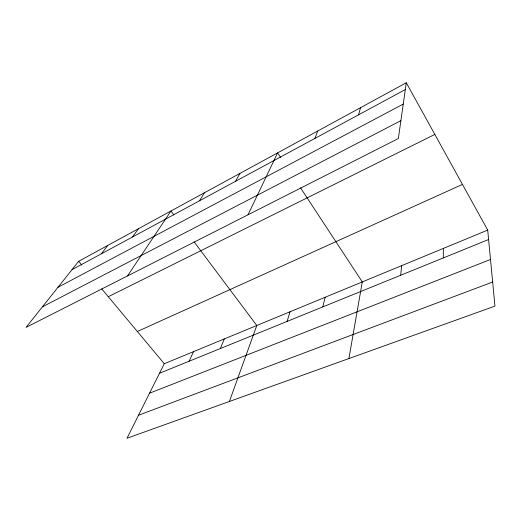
<?xml version="1.0" encoding="UTF-8"?>
<svg xmlns="http://www.w3.org/2000/svg" width="521" height="521" viewBox="0 0 521 521"><rect width="100%" height="100%" fill="white"/><g stroke="black" fill="none" stroke-linecap="round" stroke-linejoin="round"><path stroke-width="0.78" d="M443.286 257.941L443.358 248.426M400.701 275.251L401.626 265.671M406.282 82.761L398.344 138.54L26.05 327.39L78.664 261.295L406.282 82.761L487.708 230.1L494.95 306.12L127.02 438.239L164.284 363.723L487.708 230.1M348.901 358.565L362.29 281.92L300.513 187.801M322.805 306.908L325.163 297.257M358.533 114.848L360.532 107.697M287.097 321.418L290.047 311.766M229.383 401.483L256.788 325.508L194.118 241.887M314.834 138.462L317.725 131.018M220.35 348.542L224.317 338.924M189.13 361.235L193.525 351.642M248.016 214.795L277.595 152.887L280.682 157.583M235.551 181.308L239.901 173.434M199.478 200.8L204.421 192.77M127.515 275.922L170.966 210.998L173.884 214.893M132.516 236.983L138.443 228.726M101.393 253.805L107.723 245.463M71.983 269.696L405.318 89.566M57.974 287.292L403.247 104.089M42.403 306.849L400.89 120.651M108.27 296.716L434.827 134.411M137.349 331.499L462.466 184.414M159.504 373.27L488.607 239.523M149.54 393.199L490.508 259.478M138.521 415.237L492.658 282.024M78.664 261.295L81.764 265.007M101.712 288.868L164.284 363.723"/></g></svg>
